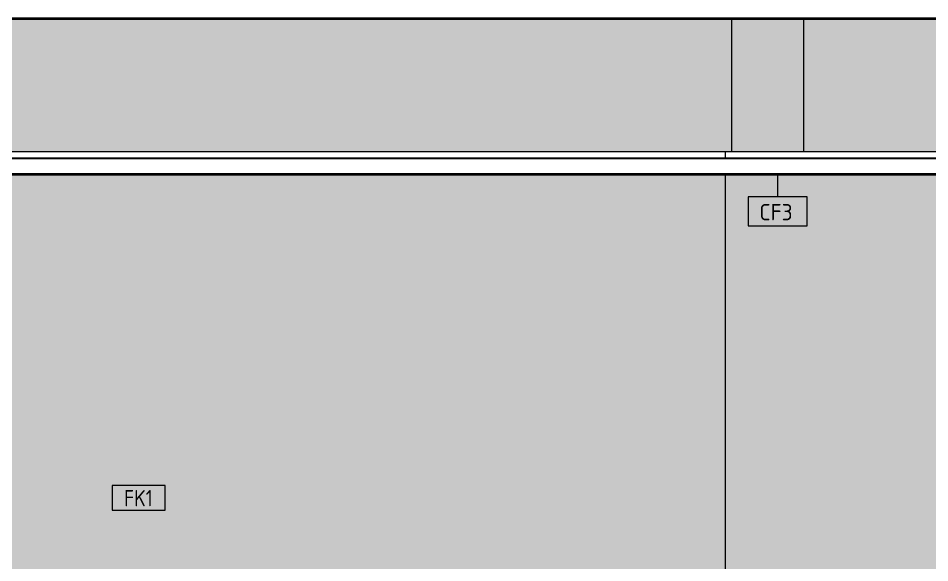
# Model space of a CAD drawing. Header units: millimetres. Extents: x 0 to 102275, y -2706 to 7916.
# Drawn here: x 91323 to 94121, y 2208 to 3881 of the extents above; entities that cross this region are included whole.
import ezdxf

# ---------------------------------------------------------------- set-up
doc = ezdxf.new("R2010")
doc.units = ezdxf.units.MM
for name, color, linetype, lineweight, true_color in [('A-CLNG-FNSH-1', 7, 'Continuous', 30, 0x3c3c3c), ('A-FLOR-1', 7, 'Continuous', 9, 0x787878), ('A-FLOR-FNSH-1', 7, 'Continuous', 40, 0x3c3c3c)]:
    doc.layers.add(name, color=color, linetype=linetype, lineweight=lineweight, true_color=true_color)
for name, color, linetype, lineweight in [('A-CLNG-IDEN', 7, 'Continuous', 9), ('A-WALL-IDEN', 7, 'Continuous', 9), ('A-WALL-PATT', 7, 'Continuous', 9), ('I-WALL', 7, 'Continuous', 9)]:
    doc.layers.add(name, color=color, linetype=linetype, lineweight=lineweight)
doc.styles.add('GOST Common_1', font='GOST_Common.ttf', dxfattribs={"width": 0.9, "height": 50})
doc.styles.add('GOST Common_2', font='GOST_Common.ttf', dxfattribs={"height": 50})

# ---------------------------------------------------------------- blocks, each defined once
blk = doc.blocks.new('М_стена_0001 - Типоразмер_без рамки-25382661-Развертка 1_15-4')
at = {"layer": 'A-WALL-IDEN'}
for p, q in [((4123.1, 1544.8), (3959.8, 1544.8)), ((3959.8, 1544.8), (3959.8, 1469.8)), ((4123.1, 1469.8), (4123.1, 1544.8)), ((3959.8, 1469.8), (4123.1, 1469.8))]:
    blk.add_line(p, q, dxfattribs=at)
blk = doc.blocks.new('М_потолков - Марка_ Имя типа-25382930-Развертка 1_15-4')
at = {"layer": 'A-CLNG-IDEN'}
for p, q in [((3990.6, 3331.9), (3809.4, 3331.9)), ((3809.4, 3331.9), (3809.4, 3242.5)), ((3990.6, 3242.5), (3990.6, 3331.9)), ((3809.4, 3242.5), (3990.6, 3242.5))]:
    blk.add_line(p, q, dxfattribs=at)

msp = doc.modelspace()

# ---------------------------------------------------------------- hatches: boundary and pattern name
at = {"layer": 'A-FLOR-1'}
h = msp.add_hatch(dxfattribs=at)
h.set_pattern_fill('FP_25', color=256, style=0, pattern_type=2)
h.set_pattern_definition([(45, (89543.067, 0), (-14.25598, 14.25598), []), (45, (89557.323, 0), (-14.25598, 14.25598), [25.202, -5.04, 0.8382, -4.202])])
h.paths.add_polyline_path([(95544.1, 3880), (97434.3, 3880), (97434.3, 3880.6), (89873.5, 3880.6), (89873.5, 3880), (93733.8, 3880)])
at = {"layer": 'A-WALL-PATT'}
for points in [[(89906.3, 1800), (89906.3, 1806), (93492.8, 1806), (93492.8, 3400), (89894.8, 3400), (89894.8, 1800), (89904.8, 1800)], [(97401.3, 1800), (97412.8, 1800), (97412.8, 3400), (93492.8, 3400), (93492.8, 1806), (97401.3, 1806)]]:
    msp.add_hatch(color=256, dxfattribs=at).paths.add_polyline_path(points)
at = {"layer": 'I-WALL'}
h = msp.add_hatch(color=256, dxfattribs=at)
h.paths.add_polyline_path([(89893.8, -0.1), (89893.8, 0), (89893.8, -0.1)])
h.paths.add_polyline_path([(93493.8, 3470), (93513.8, 3470), (93513.8, 3880), (89873.8, 3880), (89873.8, 3470), (89904.8, 3470)])
for points in [[(93513.8, 3470), (93733.8, 3470), (93733.8, 3880), (93513.8, 3880)], [(97433.8, 3470), (97433.8, 3880), (93733.8, 3880), (93733.8, 3470), (97413.8, 3470)]]:
    msp.add_hatch(color=256, dxfattribs=at).paths.add_polyline_path(points)

# ---------------------------------------------------------------- linework, layer by layer
at = {"layer": 'A-CLNG-FNSH-1'}
for p, q in [((97413.8, 3450), (89894.8, 3450)), ((97413.8, 3401), (89893.8, 3401)), ((89893.8, 3400), (97412.8, 3400))]:
    msp.add_line(p, q, dxfattribs=at)
at = {"layer": 'A-CLNG-IDEN'}
msp.add_line((93653.8, 3400), (93653.8, 3331.9), dxfattribs=at)
at = {"layer": 'A-FLOR-FNSH-1'}
msp.add_line((89873.5, 3880), (97434.3, 3880), dxfattribs=at)
at = {"layer": 'I-WALL'}
for p, q in [((93513.8, 3470), (93513.8, 3880)), ((93733.8, 3880), (93733.8, 3470)), ((97413.8, 3470), (89893.8, 3470)), ((93493.8, 3450), (93493.8, 3470)), ((93492.8, 3400), (93492.8, 1806))]:
    msp.add_line(p, q, dxfattribs=at)

# ---------------------------------------------------------------- block references
at = {"layer": 'A-CLNG-IDEN'}
msp.add_blockref('М_потолков - Марка_ Имя типа-25382930-Развертка 1_15-4', (89753.8, 0), dxfattribs=at)
at = {"layer": 'A-WALL-IDEN'}
msp.add_blockref('М_стена_0001 - Типоразмер_без рамки-25382661-Развертка 1_15-4', (87651.7, 900), dxfattribs=at)

# ---------------------------------------------------------------- texts
at = {"layer": 'A-CLNG-IDEN', "insert": (93598.1, 3309.8), "char_height": 50, "width": 130.274, "attachment_point": 1, "style": 'GOST Common_2'}
msp.add_mtext('CF3', dxfattribs=at)
at = {"layer": 'A-WALL-IDEN', "insert": (91648.3, 2431.2), "char_height": 50, "width": 111.835, "attachment_point": 1, "style": 'GOST Common_1'}
msp.add_mtext('FK1', dxfattribs=at)

doc.saveas('drawing.dxf')
